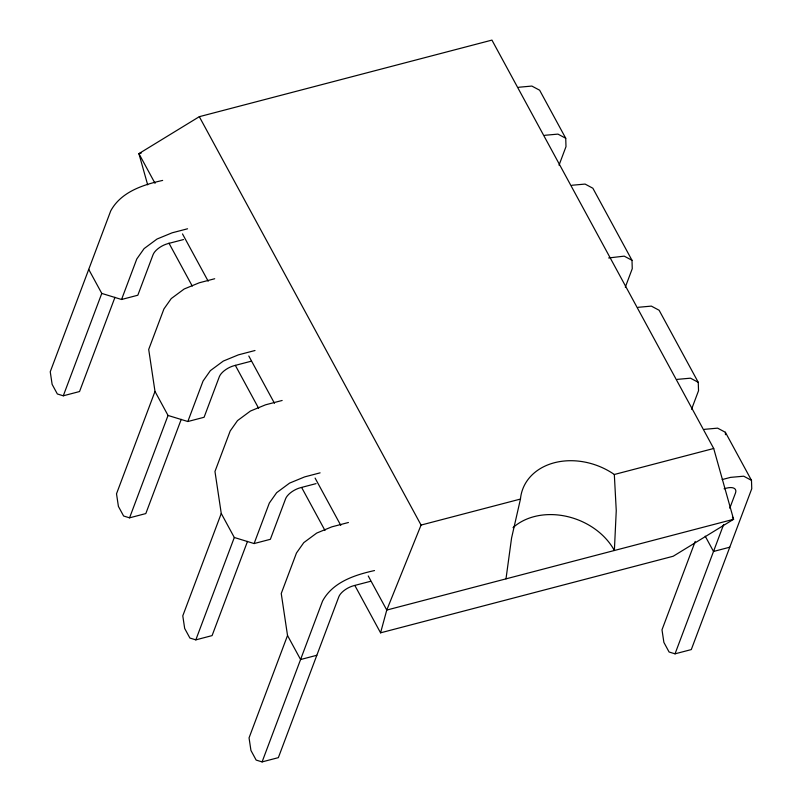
<?xml version="1.0" encoding="UTF-8"?>
<svg xmlns="http://www.w3.org/2000/svg" width="802" height="802" viewBox="0 0 802 802"><rect width="100%" height="100%" fill="white"/><g stroke="black" fill="none" stroke-linecap="round" stroke-linejoin="round"><path stroke-width="1.2" d="M505.992 578.864L511.566 538.052L520.458 499.065A61.644 48.24 20.6 0 1 614.322 474.493L713.7 448.488L733.589 519.295L673.199 556.247L380.569 632.828L354.865 585.5M380.569 632.828L386.764 610.061L421.07 525.069L199.307 116.681L138.906 153.633L147.678 184.841M162.656 180.42C142.886 184.801 120.952 191.939 110.706 210.926L50.245 371.767L52.13 384.369L57.353 393.972L63.288 395.797L101.774 293.422L88.721 269.402M114.967 297.311L79.548 391.536L63.288 395.797M101.774 293.422L121.563 299.487L136.791 258.966L144.109 248.6L157.042 239.026L172.129 232.811L187.558 228.781M214.695 278.745L199.267 282.785L184.179 289.001L171.247 298.575L163.929 308.94L148.701 349.451L154.997 391.436L116.511 493.801L118.405 506.403L123.618 516.007L129.563 517.831L145.814 513.571L181.232 419.346M129.563 517.831L168.039 415.456L154.997 391.436M168.039 415.456L187.838 421.521L203.066 381.01L210.375 370.634L223.317 361.06L238.405 354.855L255.016 350.504M282.154 400.469L265.532 404.82L250.445 411.035L237.512 420.609L230.194 430.975L214.966 471.486L221.262 513.47L182.786 615.846L184.671 628.437L189.894 638.041L195.828 639.866L212.089 635.605L247.507 541.38M195.828 639.866L234.304 537.49L221.262 513.47M234.304 537.49L254.104 543.556L269.332 503.044L276.65 492.679L289.582 483.105L304.67 476.889L320.098 472.849M348.419 522.503L331.807 526.854L316.72 533.069L303.778 542.643L296.469 553.009L281.241 593.52L287.527 635.505L249.051 737.88L250.946 750.471L256.159 760.085L262.094 761.9L278.354 757.649L338.815 596.798A13.684 6.326 -28.5 0 1 353.842 585.671L370.454 581.33M262.094 761.9L322.554 601.059C332.8 582.072 354.735 574.934 374.504 570.553M559.034 165.172L565.991 146.646L565.731 138.265L539.636 90.215L531.856 86.065L518.663 87.258M625.299 287.206L632.257 268.68L631.996 260.299L592.858 188.229L585.089 184.079L571.886 185.262M691.565 409.241L698.532 390.714L698.261 382.333L659.124 310.264L651.354 306.113L638.151 307.306M695.224 541.4L661.991 629.811L663.886 642.402L669.099 652.016L675.033 653.831L691.294 649.58L751.755 488.729L751.484 480.348L725.399 432.298L717.62 428.148L704.417 429.341M675.033 653.831L723.625 524.558M729.78 508.187L735.494 492.989A13.684 6.326 -28.5 0 0 726.462 488.157L724.086 488.779M199.307 116.681L491.937 40.1L713.7 448.488M141.332 153.002L138.906 153.633L155.037 183.327M183.508 239.557L168.079 243.587A13.684 6.326 -28.5 0 0 153.052 254.715L137.824 295.226L121.563 299.487M608.648 257.953L624.217 256.149L631.996 260.299M250.966 361.281L234.354 365.622A13.684 6.326 -28.5 0 0 219.317 376.75L204.089 417.271L187.838 421.521M316.048 483.626L300.62 487.666A13.684 6.326 -28.5 0 0 285.592 498.784L270.364 539.305L254.104 543.556M421.07 525.069L520.458 499.065M722.201 479.556L730.512 477.38L743.715 476.198L751.484 480.348M316.83 655.274L300.58 659.535L287.527 635.505M729.77 547.205L713.519 551.465L705.219 536.177M544.748 135.297L557.951 134.114L565.731 138.265M677.289 379.366L690.492 378.183L698.261 382.333M732.396 517.1L733.589 519.295L386.764 610.061L368.248 575.966M182.505 233.923L208.189 281.211M248.8 355.998L274.484 403.296M315.096 478.082L340.78 525.38M168.961 243.156L192.269 286.083M235.317 365.341L258.625 408.268M301.662 487.526L324.97 530.453M614.322 474.493L616.257 510.653L614.372 550.503A61.644 48.24 20.6 0 0 513.019 527.666M725.399 432.298L725.469 434.694"/></g></svg>
